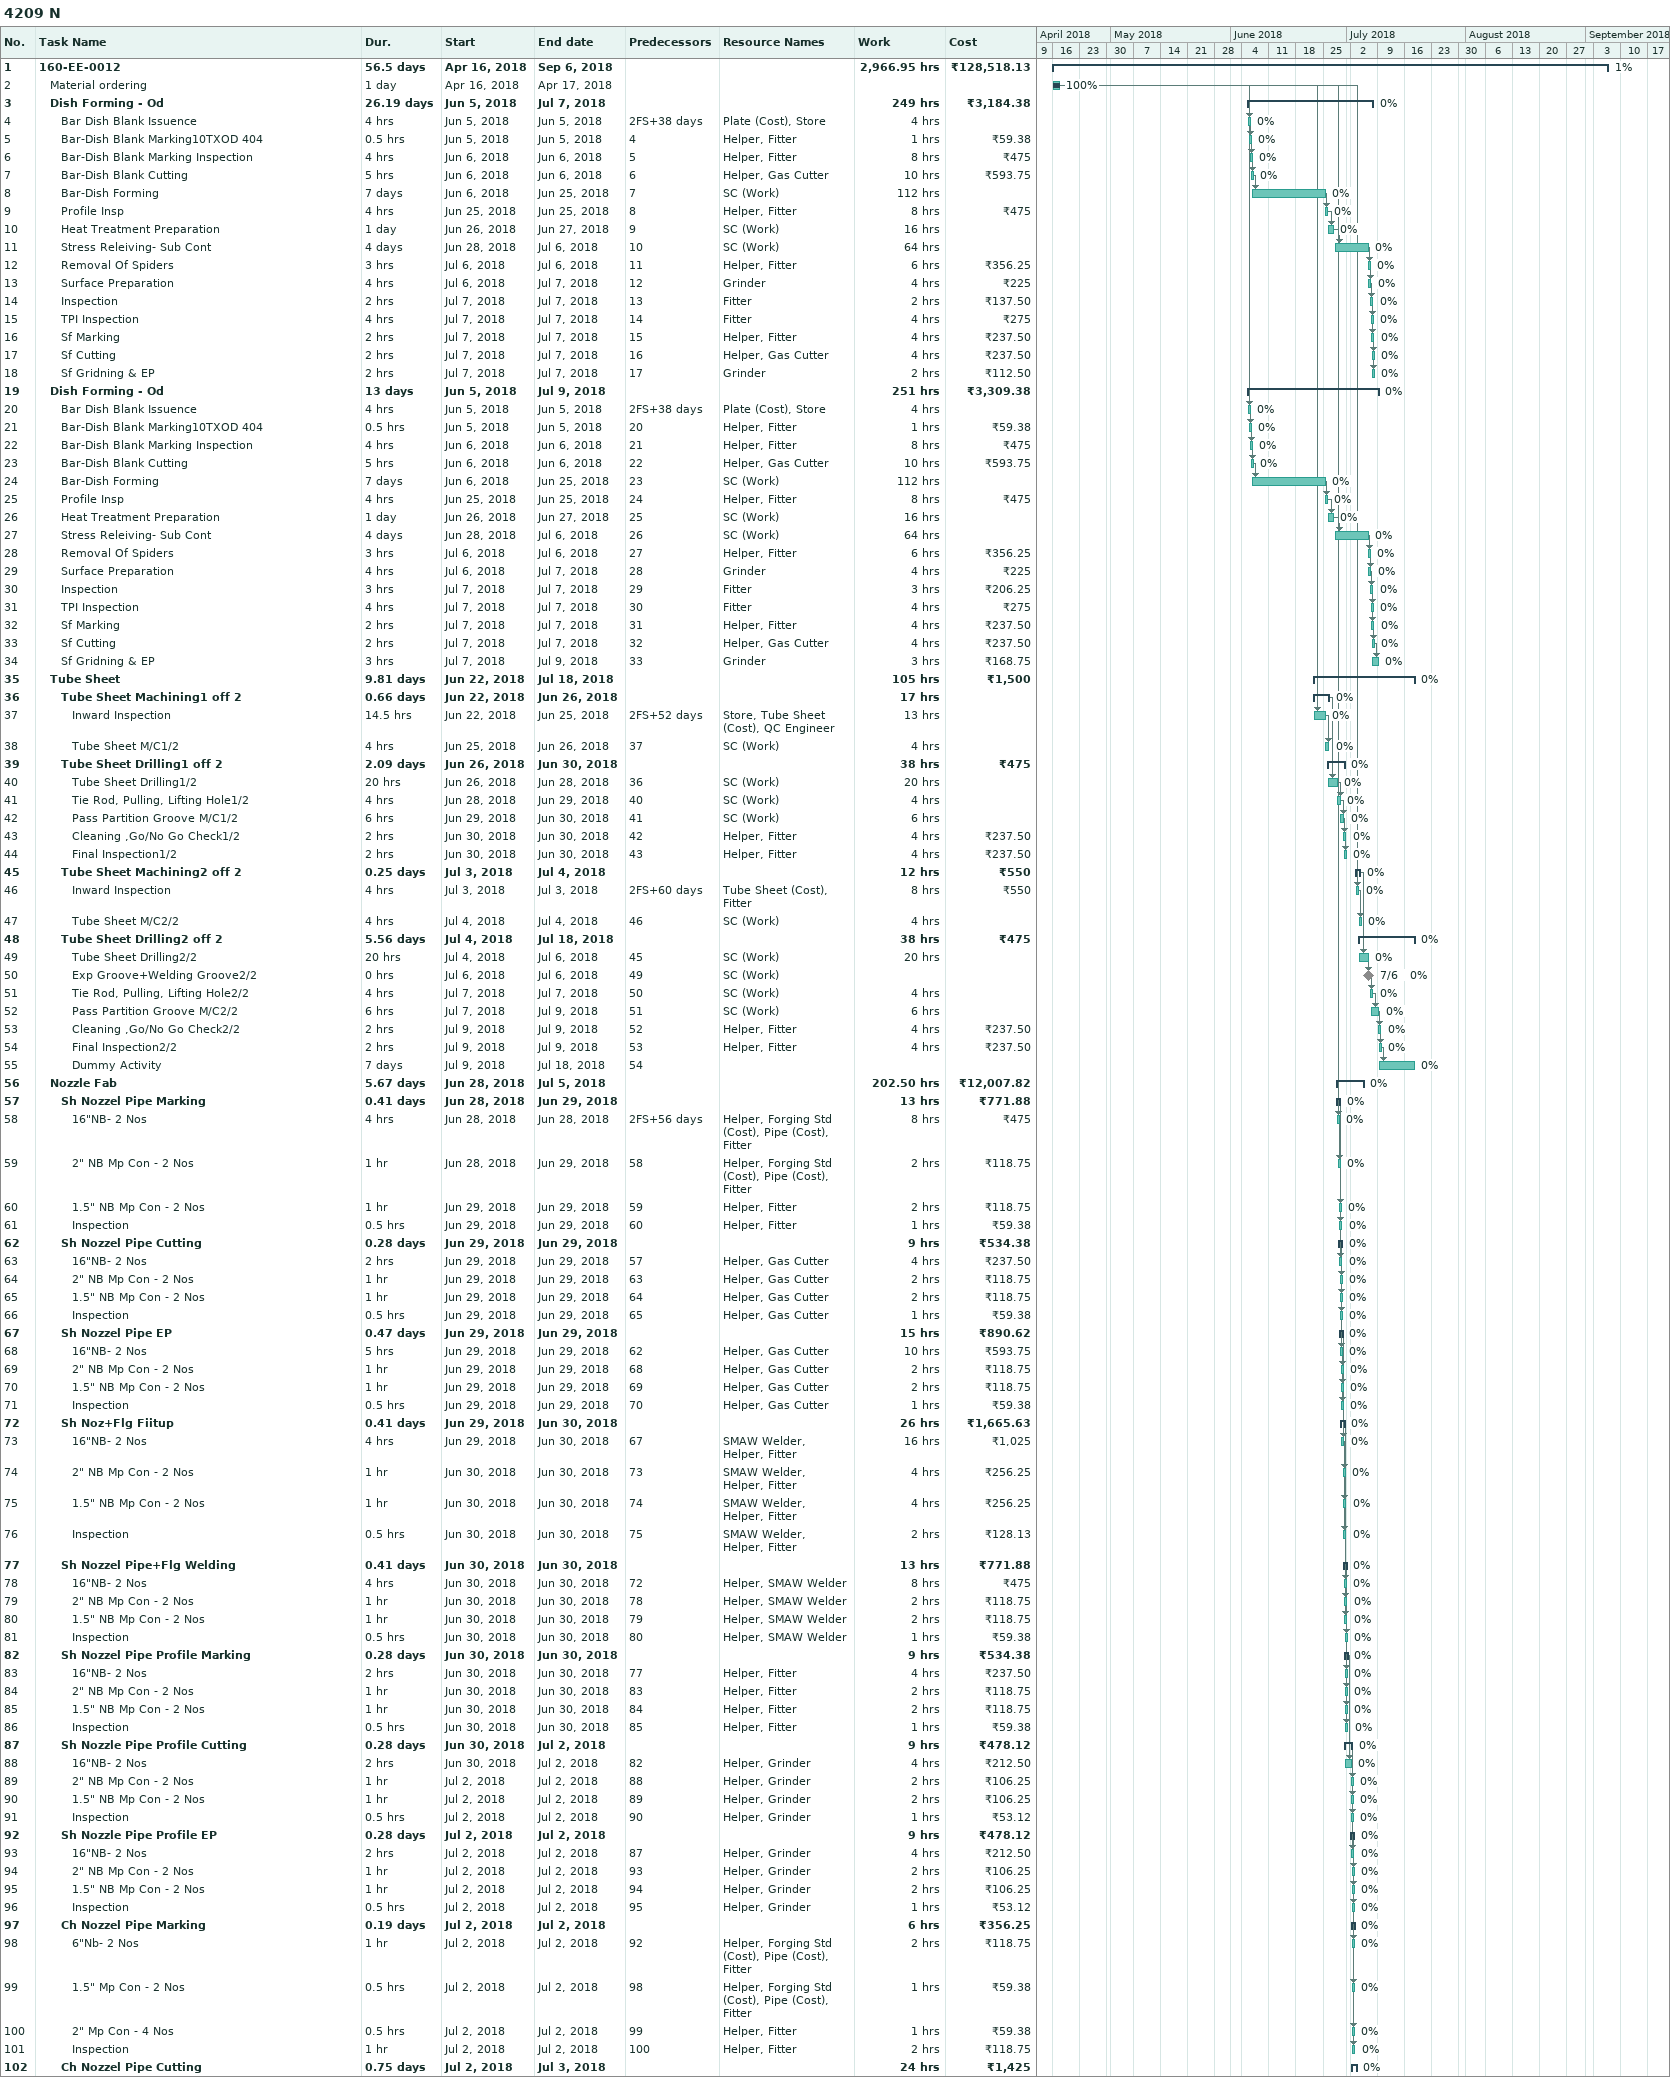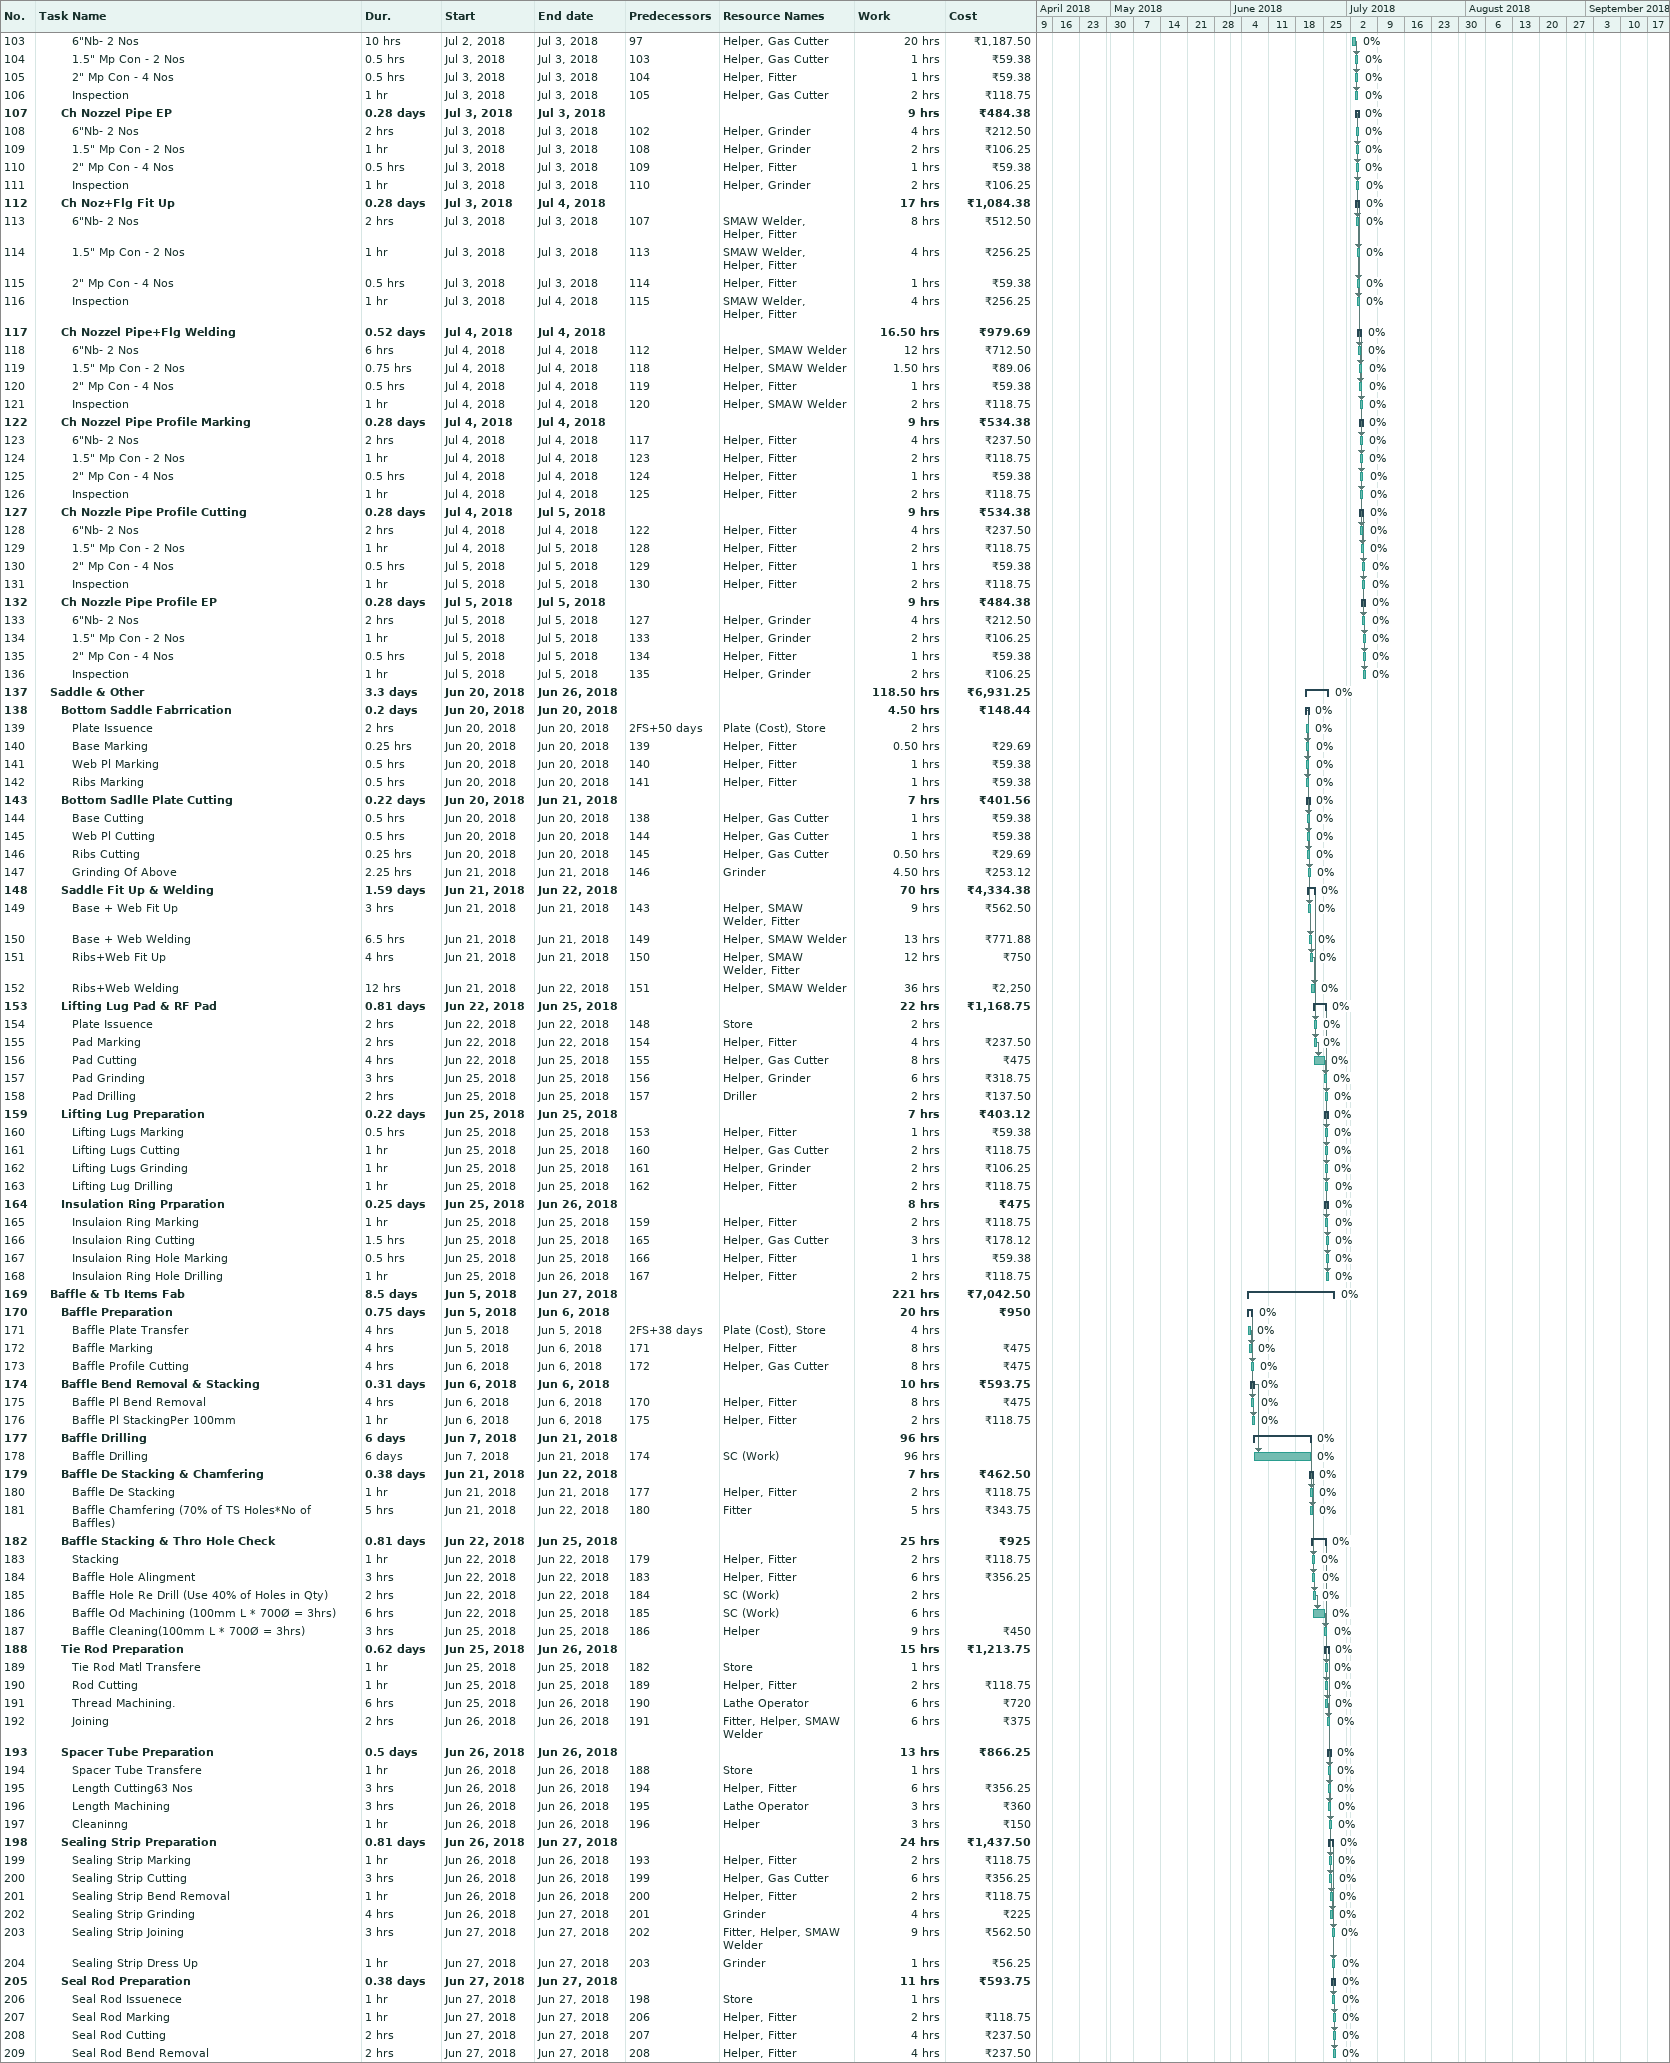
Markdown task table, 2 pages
4209 N

| ID | Level | Task | Duration | Start | Finish | Predecessors | Resources | % complete | Work (h) | Cost (₹) |
|---|---|---|---|---|---|---|---|---|---|---|
| 1 | 1 | **160-EE-0012** | 56.5d | 2018-04-16 | 2018-09-06 |  |  | 1 | 2966.95 | 128518.13 |
| 2 | 2 | Material ordering | 1d | 2018-04-16 | 2018-04-17 |  |  | 100 |  |  |
| 3 | 2 | **Dish Forming - Od** | 26.19d | 2018-06-05 | 2018-07-07 |  |  | 0 | 249 | 3184.38 |
| 4 | 3 | Bar Dish Blank Issuence | 4h | 2018-06-05 | 2018-06-05 | 2FS+38d | Plate (Cost), Store | 0 | 4 |  |
| 5 | 3 | Bar-Dish Blank Marking10TXOD 404 | 0.5h | 2018-06-05 | 2018-06-05 | 4 | Helper, Fitter | 0 | 1 | 59.38 |
| 6 | 3 | Bar-Dish Blank Marking Inspection | 4h | 2018-06-06 | 2018-06-06 | 5 | Helper, Fitter | 0 | 8 | 475 |
| 7 | 3 | Bar-Dish Blank Cutting | 5h | 2018-06-06 | 2018-06-06 | 6 | Helper, Gas Cutter | 0 | 10 | 593.75 |
| 8 | 3 | Bar-Dish Forming | 7d | 2018-06-06 | 2018-06-25 | 7 | SC (Work) | 0 | 112 |  |
| 9 | 3 | Profile Insp | 4h | 2018-06-25 | 2018-06-25 | 8 | Helper, Fitter | 0 | 8 | 475 |
| 10 | 3 | Heat Treatment Preparation | 1d | 2018-06-26 | 2018-06-27 | 9 | SC (Work) | 0 | 16 |  |
| 11 | 3 | Stress Releiving- Sub Cont | 4d | 2018-06-28 | 2018-07-06 | 10 | SC (Work) | 0 | 64 |  |
| 12 | 3 | Removal Of Spiders | 3h | 2018-07-06 | 2018-07-06 | 11 | Helper, Fitter | 0 | 6 | 356.25 |
| 13 | 3 | Surface Preparation | 4h | 2018-07-06 | 2018-07-07 | 12 | Grinder | 0 | 4 | 225 |
| 14 | 3 | Inspection | 2h | 2018-07-07 | 2018-07-07 | 13 | Fitter | 0 | 2 | 137.50 |
| 15 | 3 | TPI Inspection | 4h | 2018-07-07 | 2018-07-07 | 14 | Fitter | 0 | 4 | 275 |
| 16 | 3 | Sf Marking | 2h | 2018-07-07 | 2018-07-07 | 15 | Helper, Fitter | 0 | 4 | 237.50 |
| 17 | 3 | Sf Cutting | 2h | 2018-07-07 | 2018-07-07 | 16 | Helper, Gas Cutter | 0 | 4 | 237.50 |
| 18 | 3 | Sf Gridning & EP | 2h | 2018-07-07 | 2018-07-07 | 17 | Grinder | 0 | 2 | 112.50 |
| 19 | 2 | **Dish Forming - Od** | 13d | 2018-06-05 | 2018-07-09 |  |  | 0 | 251 | 3309.38 |
| 20 | 3 | Bar Dish Blank Issuence | 4h | 2018-06-05 | 2018-06-05 | 2FS+38d | Plate (Cost), Store | 0 | 4 |  |
| 21 | 3 | Bar-Dish Blank Marking10TXOD 404 | 0.5h | 2018-06-05 | 2018-06-05 | 20 | Helper, Fitter | 0 | 1 | 59.38 |
| 22 | 3 | Bar-Dish Blank Marking Inspection | 4h | 2018-06-06 | 2018-06-06 | 21 | Helper, Fitter | 0 | 8 | 475 |
| 23 | 3 | Bar-Dish Blank Cutting | 5h | 2018-06-06 | 2018-06-06 | 22 | Helper, Gas Cutter | 0 | 10 | 593.75 |
| 24 | 3 | Bar-Dish Forming | 7d | 2018-06-06 | 2018-06-25 | 23 | SC (Work) | 0 | 112 |  |
| 25 | 3 | Profile Insp | 4h | 2018-06-25 | 2018-06-25 | 24 | Helper, Fitter | 0 | 8 | 475 |
| 26 | 3 | Heat Treatment Preparation | 1d | 2018-06-26 | 2018-06-27 | 25 | SC (Work) | 0 | 16 |  |
| 27 | 3 | Stress Releiving- Sub Cont | 4d | 2018-06-28 | 2018-07-06 | 26 | SC (Work) | 0 | 64 |  |
| 28 | 3 | Removal Of Spiders | 3h | 2018-07-06 | 2018-07-06 | 27 | Helper, Fitter | 0 | 6 | 356.25 |
| 29 | 3 | Surface Preparation | 4h | 2018-07-06 | 2018-07-07 | 28 | Grinder | 0 | 4 | 225 |
| 30 | 3 | Inspection | 3h | 2018-07-07 | 2018-07-07 | 29 | Fitter | 0 | 3 | 206.25 |
| 31 | 3 | TPI Inspection | 4h | 2018-07-07 | 2018-07-07 | 30 | Fitter | 0 | 4 | 275 |
| 32 | 3 | Sf Marking | 2h | 2018-07-07 | 2018-07-07 | 31 | Helper, Fitter | 0 | 4 | 237.50 |
| 33 | 3 | Sf Cutting | 2h | 2018-07-07 | 2018-07-07 | 32 | Helper, Gas Cutter | 0 | 4 | 237.50 |
| 34 | 3 | Sf Gridning & EP | 3h | 2018-07-07 | 2018-07-09 | 33 | Grinder | 0 | 3 | 168.75 |
| 35 | 2 | **Tube Sheet** | 9.81d | 2018-06-22 | 2018-07-18 |  |  | 0 | 105 | 1500 |
| 36 | 3 | **Tube Sheet Machining1 off 2** | 0.66d | 2018-06-22 | 2018-06-26 |  |  | 0 | 17 |  |
| 37 | 4 | Inward Inspection | 14.5h | 2018-06-22 | 2018-06-25 | 2FS+52d | Store, Tube Sheet (Cost), QC Engineer | 0 | 13 |  |
| 38 | 4 | Tube Sheet M/C1/2 | 4h | 2018-06-25 | 2018-06-26 | 37 | SC (Work) | 0 | 4 |  |
| 39 | 3 | **Tube Sheet Drilling1 off 2** | 2.09d | 2018-06-26 | 2018-06-30 |  |  | 0 | 38 | 475 |
| 40 | 4 | Tube Sheet Drilling1/2 | 20h | 2018-06-26 | 2018-06-28 | 36 | SC (Work) | 0 | 20 |  |
| 41 | 4 | Tie Rod, Pulling, Lifting Hole1/2 | 4h | 2018-06-28 | 2018-06-29 | 40 | SC (Work) | 0 | 4 |  |
| 42 | 4 | Pass Partition Groove M/C1/2 | 6h | 2018-06-29 | 2018-06-30 | 41 | SC (Work) | 0 | 6 |  |
| 43 | 4 | Cleaning ,Go/No Go Check1/2 | 2h | 2018-06-30 | 2018-06-30 | 42 | Helper, Fitter | 0 | 4 | 237.50 |
| 44 | 4 | Final Inspection1/2 | 2h | 2018-06-30 | 2018-06-30 | 43 | Helper, Fitter | 0 | 4 | 237.50 |
| 45 | 3 | **Tube Sheet Machining2 off 2** | 0.25d | 2018-07-03 | 2018-07-04 |  |  | 0 | 12 | 550 |
| 46 | 4 | Inward Inspection | 4h | 2018-07-03 | 2018-07-03 | 2FS+60d | Tube Sheet (Cost), Fitter | 0 | 8 | 550 |
| 47 | 4 | Tube Sheet M/C2/2 | 4h | 2018-07-04 | 2018-07-04 | 46 | SC (Work) | 0 | 4 |  |
| 48 | 3 | **Tube Sheet Drilling2 off 2** | 5.56d | 2018-07-04 | 2018-07-18 |  |  | 0 | 38 | 475 |
| 49 | 4 | Tube Sheet Drilling2/2 | 20h | 2018-07-04 | 2018-07-06 | 45 | SC (Work) | 0 | 20 |  |
| 50 | 4 | Exp Groove+Welding Groove2/2 | 0h | 2018-07-06 | 2018-07-06 | 49 | SC (Work) | 0 |  |  |
| 51 | 4 | Tie Rod, Pulling, Lifting Hole2/2 | 4h | 2018-07-07 | 2018-07-07 | 50 | SC (Work) | 0 | 4 |  |
| 52 | 4 | Pass Partition Groove M/C2/2 | 6h | 2018-07-07 | 2018-07-09 | 51 | SC (Work) | 0 | 6 |  |
| 53 | 4 | Cleaning ,Go/No Go Check2/2 | 2h | 2018-07-09 | 2018-07-09 | 52 | Helper, Fitter | 0 | 4 | 237.50 |
| 54 | 4 | Final Inspection2/2 | 2h | 2018-07-09 | 2018-07-09 | 53 | Helper, Fitter | 0 | 4 | 237.50 |
| 55 | 4 | Dummy Activity | 7d | 2018-07-09 | 2018-07-18 | 54 |  | 0 |  |  |
| 56 | 2 | **Nozzle Fab** | 5.67d | 2018-06-28 | 2018-07-05 |  |  | 0 | 202.50 | 12007.82 |
| 57 | 3 | **Sh Nozzel Pipe Marking** | 0.41d | 2018-06-28 | 2018-06-29 |  |  | 0 | 13 | 771.88 |
| 58 | 4 | 16"NB- 2 Nos | 4h | 2018-06-28 | 2018-06-28 | 2FS+56d | Helper, Forging Std (Cost), Pipe (Cost), Fitter | 0 | 8 | 475 |
| 59 | 4 | 2" NB Mp Con - 2 Nos | 1h | 2018-06-28 | 2018-06-29 | 58 | Helper, Forging Std (Cost), Pipe (Cost), Fitter | 0 | 2 | 118.75 |
| 60 | 4 | 1.5" NB Mp Con - 2 Nos | 1h | 2018-06-29 | 2018-06-29 | 59 | Helper, Fitter | 0 | 2 | 118.75 |
| 61 | 4 | Inspection | 0.5h | 2018-06-29 | 2018-06-29 | 60 | Helper, Fitter | 0 | 1 | 59.38 |
| 62 | 3 | **Sh Nozzel Pipe Cutting** | 0.28d | 2018-06-29 | 2018-06-29 |  |  | 0 | 9 | 534.38 |
| 63 | 4 | 16"NB- 2 Nos | 2h | 2018-06-29 | 2018-06-29 | 57 | Helper, Gas Cutter | 0 | 4 | 237.50 |
| 64 | 4 | 2" NB Mp Con - 2 Nos | 1h | 2018-06-29 | 2018-06-29 | 63 | Helper, Gas Cutter | 0 | 2 | 118.75 |
| 65 | 4 | 1.5" NB Mp Con - 2 Nos | 1h | 2018-06-29 | 2018-06-29 | 64 | Helper, Gas Cutter | 0 | 2 | 118.75 |
| 66 | 4 | Inspection | 0.5h | 2018-06-29 | 2018-06-29 | 65 | Helper, Gas Cutter | 0 | 1 | 59.38 |
| 67 | 3 | **Sh Nozzel Pipe EP** | 0.47d | 2018-06-29 | 2018-06-29 |  |  | 0 | 15 | 890.62 |
| 68 | 4 | 16"NB- 2 Nos | 5h | 2018-06-29 | 2018-06-29 | 62 | Helper, Gas Cutter | 0 | 10 | 593.75 |
| 69 | 4 | 2" NB Mp Con - 2 Nos | 1h | 2018-06-29 | 2018-06-29 | 68 | Helper, Gas Cutter | 0 | 2 | 118.75 |
| 70 | 4 | 1.5" NB Mp Con - 2 Nos | 1h | 2018-06-29 | 2018-06-29 | 69 | Helper, Gas Cutter | 0 | 2 | 118.75 |
| 71 | 4 | Inspection | 0.5h | 2018-06-29 | 2018-06-29 | 70 | Helper, Gas Cutter | 0 | 1 | 59.38 |
| 72 | 3 | **Sh Noz+Flg Fiitup** | 0.41d | 2018-06-29 | 2018-06-30 |  |  | 0 | 26 | 1665.63 |
| 73 | 4 | 16"NB- 2 Nos | 4h | 2018-06-29 | 2018-06-30 | 67 | SMAW Welder, Helper, Fitter | 0 | 16 | 1025 |
| 74 | 4 | 2" NB Mp Con - 2 Nos | 1h | 2018-06-30 | 2018-06-30 | 73 | SMAW Welder, Helper, Fitter | 0 | 4 | 256.25 |
| 75 | 4 | 1.5" NB Mp Con - 2 Nos | 1h | 2018-06-30 | 2018-06-30 | 74 | SMAW Welder, Helper, Fitter | 0 | 4 | 256.25 |
| 76 | 4 | Inspection | 0.5h | 2018-06-30 | 2018-06-30 | 75 | SMAW Welder, Helper, Fitter | 0 | 2 | 128.13 |
| 77 | 3 | **Sh Nozzel Pipe+Flg Welding** | 0.41d | 2018-06-30 | 2018-06-30 |  |  | 0 | 13 | 771.88 |
| 78 | 4 | 16"NB- 2 Nos | 4h | 2018-06-30 | 2018-06-30 | 72 | Helper, SMAW Welder | 0 | 8 | 475 |
| 79 | 4 | 2" NB Mp Con - 2 Nos | 1h | 2018-06-30 | 2018-06-30 | 78 | Helper, SMAW Welder | 0 | 2 | 118.75 |
| 80 | 4 | 1.5" NB Mp Con - 2 Nos | 1h | 2018-06-30 | 2018-06-30 | 79 | Helper, SMAW Welder | 0 | 2 | 118.75 |
| 81 | 4 | Inspection | 0.5h | 2018-06-30 | 2018-06-30 | 80 | Helper, SMAW Welder | 0 | 1 | 59.38 |
| 82 | 3 | **Sh Nozzel Pipe Profile Marking** | 0.28d | 2018-06-30 | 2018-06-30 |  |  | 0 | 9 | 534.38 |
| 83 | 4 | 16"NB- 2 Nos | 2h | 2018-06-30 | 2018-06-30 | 77 | Helper, Fitter | 0 | 4 | 237.50 |
| 84 | 4 | 2" NB Mp Con - 2 Nos | 1h | 2018-06-30 | 2018-06-30 | 83 | Helper, Fitter | 0 | 2 | 118.75 |
| 85 | 4 | 1.5" NB Mp Con - 2 Nos | 1h | 2018-06-30 | 2018-06-30 | 84 | Helper, Fitter | 0 | 2 | 118.75 |
| 86 | 4 | Inspection | 0.5h | 2018-06-30 | 2018-06-30 | 85 | Helper, Fitter | 0 | 1 | 59.38 |
| 87 | 3 | **Sh Nozzle Pipe Profile Cutting** | 0.28d | 2018-06-30 | 2018-07-02 |  |  | 0 | 9 | 478.12 |
| 88 | 4 | 16"NB- 2 Nos | 2h | 2018-06-30 | 2018-07-02 | 82 | Helper, Grinder | 0 | 4 | 212.50 |
| 89 | 4 | 2" NB Mp Con - 2 Nos | 1h | 2018-07-02 | 2018-07-02 | 88 | Helper, Grinder | 0 | 2 | 106.25 |
| 90 | 4 | 1.5" NB Mp Con - 2 Nos | 1h | 2018-07-02 | 2018-07-02 | 89 | Helper, Grinder | 0 | 2 | 106.25 |
| 91 | 4 | Inspection | 0.5h | 2018-07-02 | 2018-07-02 | 90 | Helper, Grinder | 0 | 1 | 53.12 |
| 92 | 3 | **Sh Nozzle Pipe Profile EP** | 0.28d | 2018-07-02 | 2018-07-02 |  |  | 0 | 9 | 478.12 |
| 93 | 4 | 16"NB- 2 Nos | 2h | 2018-07-02 | 2018-07-02 | 87 | Helper, Grinder | 0 | 4 | 212.50 |
| 94 | 4 | 2" NB Mp Con - 2 Nos | 1h | 2018-07-02 | 2018-07-02 | 93 | Helper, Grinder | 0 | 2 | 106.25 |
| 95 | 4 | 1.5" NB Mp Con - 2 Nos | 1h | 2018-07-02 | 2018-07-02 | 94 | Helper, Grinder | 0 | 2 | 106.25 |
| 96 | 4 | Inspection | 0.5h | 2018-07-02 | 2018-07-02 | 95 | Helper, Grinder | 0 | 1 | 53.12 |
| 97 | 3 | **Ch Nozzel Pipe Marking** | 0.19d | 2018-07-02 | 2018-07-02 |  |  | 0 | 6 | 356.25 |
| 98 | 4 | 6"Nb- 2 Nos | 1h | 2018-07-02 | 2018-07-02 | 92 | Helper, Forging Std (Cost), Pipe (Cost), Fitter | 0 | 2 | 118.75 |
| 99 | 4 | 1.5" Mp Con - 2 Nos | 0.5h | 2018-07-02 | 2018-07-02 | 98 | Helper, Forging Std (Cost), Pipe (Cost), Fitter | 0 | 1 | 59.38 |
| 100 | 4 | 2" Mp Con - 4 Nos | 0.5h | 2018-07-02 | 2018-07-02 | 99 | Helper, Fitter | 0 | 1 | 59.38 |
| 101 | 4 | Inspection | 1h | 2018-07-02 | 2018-07-02 | 100 | Helper, Fitter | 0 | 2 | 118.75 |
| 102 | 3 | **Ch Nozzel Pipe Cutting** | 0.75d | 2018-07-02 | 2018-07-03 |  |  | 0 | 24 | 1425 |
| 103 | 4 | 6"Nb- 2 Nos | 10h | 2018-07-02 | 2018-07-03 | 97 | Helper, Gas Cutter | 0 | 20 | 1187.50 |
| 104 | 4 | 1.5" Mp Con - 2 Nos | 0.5h | 2018-07-03 | 2018-07-03 | 103 | Helper, Gas Cutter | 0 | 1 | 59.38 |
| 105 | 4 | 2" Mp Con - 4 Nos | 0.5h | 2018-07-03 | 2018-07-03 | 104 | Helper, Fitter | 0 | 1 | 59.38 |
| 106 | 4 | Inspection | 1h | 2018-07-03 | 2018-07-03 | 105 | Helper, Gas Cutter | 0 | 2 | 118.75 |
| 107 | 3 | **Ch Nozzel Pipe EP** | 0.28d | 2018-07-03 | 2018-07-03 |  |  | 0 | 9 | 484.38 |
| 108 | 4 | 6"Nb- 2 Nos | 2h | 2018-07-03 | 2018-07-03 | 102 | Helper, Grinder | 0 | 4 | 212.50 |
| 109 | 4 | 1.5" Mp Con - 2 Nos | 1h | 2018-07-03 | 2018-07-03 | 108 | Helper, Grinder | 0 | 2 | 106.25 |
| 110 | 4 | 2" Mp Con - 4 Nos | 0.5h | 2018-07-03 | 2018-07-03 | 109 | Helper, Fitter | 0 | 1 | 59.38 |
| 111 | 4 | Inspection | 1h | 2018-07-03 | 2018-07-03 | 110 | Helper, Grinder | 0 | 2 | 106.25 |
| 112 | 3 | **Ch Noz+Flg Fit Up** | 0.28d | 2018-07-03 | 2018-07-04 |  |  | 0 | 17 | 1084.38 |
| 113 | 4 | 6"Nb- 2 Nos | 2h | 2018-07-03 | 2018-07-03 | 107 | SMAW Welder, Helper, Fitter | 0 | 8 | 512.50 |
| 114 | 4 | 1.5" Mp Con - 2 Nos | 1h | 2018-07-03 | 2018-07-03 | 113 | SMAW Welder, Helper, Fitter | 0 | 4 | 256.25 |
| 115 | 4 | 2" Mp Con - 4 Nos | 0.5h | 2018-07-03 | 2018-07-03 | 114 | Helper, Fitter | 0 | 1 | 59.38 |
| 116 | 4 | Inspection | 1h | 2018-07-03 | 2018-07-04 | 115 | SMAW Welder, Helper, Fitter | 0 | 4 | 256.25 |
| 117 | 3 | **Ch Nozzel Pipe+Flg Welding** | 0.52d | 2018-07-04 | 2018-07-04 |  |  | 0 | 16.50 | 979.69 |
| 118 | 4 | 6"Nb- 2 Nos | 6h | 2018-07-04 | 2018-07-04 | 112 | Helper, SMAW Welder | 0 | 12 | 712.50 |
| 119 | 4 | 1.5" Mp Con - 2 Nos | 0.75h | 2018-07-04 | 2018-07-04 | 118 | Helper, SMAW Welder | 0 | 1.50 | 89.06 |
| 120 | 4 | 2" Mp Con - 4 Nos | 0.5h | 2018-07-04 | 2018-07-04 | 119 | Helper, Fitter | 0 | 1 | 59.38 |
| 121 | 4 | Inspection | 1h | 2018-07-04 | 2018-07-04 | 120 | Helper, SMAW Welder | 0 | 2 | 118.75 |
| 122 | 3 | **Ch Nozzel Pipe Profile Marking** | 0.28d | 2018-07-04 | 2018-07-04 |  |  | 0 | 9 | 534.38 |
| 123 | 4 | 6"Nb- 2 Nos | 2h | 2018-07-04 | 2018-07-04 | 117 | Helper, Fitter | 0 | 4 | 237.50 |
| 124 | 4 | 1.5" Mp Con - 2 Nos | 1h | 2018-07-04 | 2018-07-04 | 123 | Helper, Fitter | 0 | 2 | 118.75 |
| 125 | 4 | 2" Mp Con - 4 Nos | 0.5h | 2018-07-04 | 2018-07-04 | 124 | Helper, Fitter | 0 | 1 | 59.38 |
| 126 | 4 | Inspection | 1h | 2018-07-04 | 2018-07-04 | 125 | Helper, Fitter | 0 | 2 | 118.75 |
| 127 | 3 | **Ch Nozzle Pipe Profile Cutting** | 0.28d | 2018-07-04 | 2018-07-05 |  |  | 0 | 9 | 534.38 |
| 128 | 4 | 6"Nb- 2 Nos | 2h | 2018-07-04 | 2018-07-04 | 122 | Helper, Fitter | 0 | 4 | 237.50 |
| 129 | 4 | 1.5" Mp Con - 2 Nos | 1h | 2018-07-04 | 2018-07-05 | 128 | Helper, Fitter | 0 | 2 | 118.75 |
| 130 | 4 | 2" Mp Con - 4 Nos | 0.5h | 2018-07-05 | 2018-07-05 | 129 | Helper, Fitter | 0 | 1 | 59.38 |
| 131 | 4 | Inspection | 1h | 2018-07-05 | 2018-07-05 | 130 | Helper, Fitter | 0 | 2 | 118.75 |
| 132 | 3 | **Ch Nozzle Pipe Profile EP** | 0.28d | 2018-07-05 | 2018-07-05 |  |  | 0 | 9 | 484.38 |
| 133 | 4 | 6"Nb- 2 Nos | 2h | 2018-07-05 | 2018-07-05 | 127 | Helper, Grinder | 0 | 4 | 212.50 |
| 134 | 4 | 1.5" Mp Con - 2 Nos | 1h | 2018-07-05 | 2018-07-05 | 133 | Helper, Grinder | 0 | 2 | 106.25 |
| 135 | 4 | 2" Mp Con - 4 Nos | 0.5h | 2018-07-05 | 2018-07-05 | 134 | Helper, Fitter | 0 | 1 | 59.38 |
| 136 | 4 | Inspection | 1h | 2018-07-05 | 2018-07-05 | 135 | Helper, Grinder | 0 | 2 | 106.25 |
| 137 | 2 | **Saddle & Other** | 3.3d | 2018-06-20 | 2018-06-26 |  |  | 0 | 118.50 | 6931.25 |
| 138 | 3 | **Bottom Saddle Fabrrication** | 0.2d | 2018-06-20 | 2018-06-20 |  |  | 0 | 4.50 | 148.44 |
| 139 | 4 | Plate Issuence | 2h | 2018-06-20 | 2018-06-20 | 2FS+50d | Plate (Cost), Store | 0 | 2 |  |
| 140 | 4 | Base Marking | 0.25h | 2018-06-20 | 2018-06-20 | 139 | Helper, Fitter | 0 | 0.50 | 29.69 |
| 141 | 4 | Web Pl Marking | 0.5h | 2018-06-20 | 2018-06-20 | 140 | Helper, Fitter | 0 | 1 | 59.38 |
| 142 | 4 | Ribs Marking | 0.5h | 2018-06-20 | 2018-06-20 | 141 | Helper, Fitter | 0 | 1 | 59.38 |
| 143 | 3 | **Bottom Sadlle Plate Cutting** | 0.22d | 2018-06-20 | 2018-06-21 |  |  | 0 | 7 | 401.56 |
| 144 | 4 | Base Cutting | 0.5h | 2018-06-20 | 2018-06-20 | 138 | Helper, Gas Cutter | 0 | 1 | 59.38 |
| 145 | 4 | Web Pl Cutting | 0.5h | 2018-06-20 | 2018-06-20 | 144 | Helper, Gas Cutter | 0 | 1 | 59.38 |
| 146 | 4 | Ribs Cutting | 0.25h | 2018-06-20 | 2018-06-20 | 145 | Helper, Gas Cutter | 0 | 0.50 | 29.69 |
| 147 | 4 | Grinding Of Above | 2.25h | 2018-06-21 | 2018-06-21 | 146 | Grinder | 0 | 4.50 | 253.12 |
| 148 | 3 | **Saddle Fit Up & Welding** | 1.59d | 2018-06-21 | 2018-06-22 |  |  | 0 | 70 | 4334.38 |
| 149 | 4 | Base + Web Fit Up | 3h | 2018-06-21 | 2018-06-21 | 143 | Helper, SMAW Welder, Fitter | 0 | 9 | 562.50 |
| 150 | 4 | Base + Web Welding | 6.5h | 2018-06-21 | 2018-06-21 | 149 | Helper, SMAW Welder | 0 | 13 | 771.88 |
| 151 | 4 | Ribs+Web Fit Up | 4h | 2018-06-21 | 2018-06-21 | 150 | Helper, SMAW Welder, Fitter | 0 | 12 | 750 |
| 152 | 4 | Ribs+Web Welding | 12h | 2018-06-21 | 2018-06-22 | 151 | Helper, SMAW Welder | 0 | 36 | 2250 |
| 153 | 3 | **Lifting Lug Pad & RF Pad** | 0.81d | 2018-06-22 | 2018-06-25 |  |  | 0 | 22 | 1168.75 |
| 154 | 4 | Plate Issuence | 2h | 2018-06-22 | 2018-06-22 | 148 | Store | 0 | 2 |  |
| 155 | 4 | Pad Marking | 2h | 2018-06-22 | 2018-06-22 | 154 | Helper, Fitter | 0 | 4 | 237.50 |
| 156 | 4 | Pad Cutting | 4h | 2018-06-22 | 2018-06-25 | 155 | Helper, Gas Cutter | 0 | 8 | 475 |
| 157 | 4 | Pad Grinding | 3h | 2018-06-25 | 2018-06-25 | 156 | Helper, Grinder | 0 | 6 | 318.75 |
| 158 | 4 | Pad Drilling | 2h | 2018-06-25 | 2018-06-25 | 157 | Driller | 0 | 2 | 137.50 |
| 159 | 3 | **Lifting Lug Preparation** | 0.22d | 2018-06-25 | 2018-06-25 |  |  | 0 | 7 | 403.12 |
| 160 | 4 | Lifting Lugs Marking | 0.5h | 2018-06-25 | 2018-06-25 | 153 | Helper, Fitter | 0 | 1 | 59.38 |
| 161 | 4 | Lifting Lugs Cutting | 1h | 2018-06-25 | 2018-06-25 | 160 | Helper, Gas Cutter | 0 | 2 | 118.75 |
| 162 | 4 | Lifting Lugs Grinding | 1h | 2018-06-25 | 2018-06-25 | 161 | Helper, Grinder | 0 | 2 | 106.25 |
| 163 | 4 | Lifting Lug Drilling | 1h | 2018-06-25 | 2018-06-25 | 162 | Helper, Fitter | 0 | 2 | 118.75 |
| 164 | 3 | **Insulation Ring Prparation** | 0.25d | 2018-06-25 | 2018-06-26 |  |  | 0 | 8 | 475 |
| 165 | 4 | Insulaion Ring Marking | 1h | 2018-06-25 | 2018-06-25 | 159 | Helper, Fitter | 0 | 2 | 118.75 |
| 166 | 4 | Insulaion Ring Cutting | 1.5h | 2018-06-25 | 2018-06-25 | 165 | Helper, Gas Cutter | 0 | 3 | 178.12 |
| 167 | 4 | Insulaion Ring Hole Marking | 0.5h | 2018-06-25 | 2018-06-25 | 166 | Helper, Fitter | 0 | 1 | 59.38 |
| 168 | 4 | Insulaion Ring Hole Drilling | 1h | 2018-06-25 | 2018-06-26 | 167 | Helper, Fitter | 0 | 2 | 118.75 |
| 169 | 2 | **Baffle & Tb Items Fab** | 8.5d | 2018-06-05 | 2018-06-27 |  |  | 0 | 221 | 7042.50 |
| 170 | 3 | **Baffle Preparation** | 0.75d | 2018-06-05 | 2018-06-06 |  |  | 0 | 20 | 950 |
| 171 | 4 | Baffle Plate Transfer | 4h | 2018-06-05 | 2018-06-05 | 2FS+38d | Plate (Cost), Store | 0 | 4 |  |
| 172 | 4 | Baffle Marking | 4h | 2018-06-05 | 2018-06-06 | 171 | Helper, Fitter | 0 | 8 | 475 |
| 173 | 4 | Baffle Profile Cutting | 4h | 2018-06-06 | 2018-06-06 | 172 | Helper, Gas Cutter | 0 | 8 | 475 |
| 174 | 3 | **Baffle Bend Removal & Stacking** | 0.31d | 2018-06-06 | 2018-06-06 |  |  | 0 | 10 | 593.75 |
| 175 | 4 | Baffle Pl Bend Removal | 4h | 2018-06-06 | 2018-06-06 | 170 | Helper, Fitter | 0 | 8 | 475 |
| 176 | 4 | Baffle Pl StackingPer 100mm | 1h | 2018-06-06 | 2018-06-06 | 175 | Helper, Fitter | 0 | 2 | 118.75 |
| 177 | 3 | **Baffle Drilling** | 6d | 2018-06-07 | 2018-06-21 |  |  | 0 | 96 |  |
| 178 | 4 | Baffle Drilling | 6d | 2018-06-07 | 2018-06-21 | 174 | SC (Work) | 0 | 96 |  |
| 179 | 3 | **Baffle De Stacking & Chamfering** | 0.38d | 2018-06-21 | 2018-06-22 |  |  | 0 | 7 | 462.50 |
| 180 | 4 | Baffle De Stacking | 1h | 2018-06-21 | 2018-06-21 | 177 | Helper, Fitter | 0 | 2 | 118.75 |
| 181 | 4 | Baffle Chamfering (70% of TS Holes*No of Baffles) | 5h | 2018-06-21 | 2018-06-22 | 180 | Fitter | 0 | 5 | 343.75 |
| 182 | 3 | **Baffle Stacking & Thro Hole Check** | 0.81d | 2018-06-22 | 2018-06-25 |  |  | 0 | 25 | 925 |
| 183 | 4 | Stacking | 1h | 2018-06-22 | 2018-06-22 | 179 | Helper, Fitter | 0 | 2 | 118.75 |
| 184 | 4 | Baffle Hole Alingment | 3h | 2018-06-22 | 2018-06-22 | 183 | Helper, Fitter | 0 | 6 | 356.25 |
| 185 | 4 | Baffle Hole Re Drill (Use 40% of Holes in Qty) | 2h | 2018-06-22 | 2018-06-22 | 184 | SC (Work) | 0 | 2 |  |
| 186 | 4 | Baffle Od Machining (100mm L * 700Ø = 3hrs) | 6h | 2018-06-22 | 2018-06-25 | 185 | SC (Work) | 0 | 6 |  |
| 187 | 4 | Baffle Cleaning(100mm L * 700Ø = 3hrs) | 3h | 2018-06-25 | 2018-06-25 | 186 | Helper | 0 | 9 | 450 |
| 188 | 3 | **Tie Rod Preparation** | 0.62d | 2018-06-25 | 2018-06-26 |  |  | 0 | 15 | 1213.75 |
| 189 | 4 | Tie Rod Matl Transfere | 1h | 2018-06-25 | 2018-06-25 | 182 | Store | 0 | 1 |  |
| 190 | 4 | Rod Cutting | 1h | 2018-06-25 | 2018-06-25 | 189 | Helper, Fitter | 0 | 2 | 118.75 |
| 191 | 4 | Thread Machining. | 6h | 2018-06-25 | 2018-06-26 | 190 | Lathe Operator | 0 | 6 | 720 |
| 192 | 4 | Joining | 2h | 2018-06-26 | 2018-06-26 | 191 | Fitter, Helper, SMAW Welder | 0 | 6 | 375 |
| 193 | 3 | **Spacer Tube Preparation** | 0.5d | 2018-06-26 | 2018-06-26 |  |  | 0 | 13 | 866.25 |
| 194 | 4 | Spacer Tube Transfere | 1h | 2018-06-26 | 2018-06-26 | 188 | Store | 0 | 1 |  |
| 195 | 4 | Length Cutting63 Nos | 3h | 2018-06-26 | 2018-06-26 | 194 | Helper, Fitter | 0 | 6 | 356.25 |
| 196 | 4 | Length Machining | 3h | 2018-06-26 | 2018-06-26 | 195 | Lathe Operator | 0 | 3 | 360 |
| 197 | 4 | Cleaninng | 1h | 2018-06-26 | 2018-06-26 | 196 | Helper | 0 | 3 | 150 |
| 198 | 3 | **Sealing Strip Preparation** | 0.81d | 2018-06-26 | 2018-06-27 |  |  | 0 | 24 | 1437.50 |
| 199 | 4 | Sealing Strip Marking | 1h | 2018-06-26 | 2018-06-26 | 193 | Helper, Fitter | 0 | 2 | 118.75 |
| 200 | 4 | Sealing Strip Cutting | 3h | 2018-06-26 | 2018-06-26 | 199 | Helper, Gas Cutter | 0 | 6 | 356.25 |
| 201 | 4 | Sealing Strip Bend Removal | 1h | 2018-06-26 | 2018-06-26 | 200 | Helper, Fitter | 0 | 2 | 118.75 |
| 202 | 4 | Sealing Strip Grinding | 4h | 2018-06-26 | 2018-06-27 | 201 | Grinder | 0 | 4 | 225 |
| 203 | 4 | Sealing Strip Joining | 3h | 2018-06-27 | 2018-06-27 | 202 | Fitter, Helper, SMAW Welder | 0 | 9 | 562.50 |
| 204 | 4 | Sealing Strip Dress Up | 1h | 2018-06-27 | 2018-06-27 | 203 | Grinder | 0 | 1 | 56.25 |
| 205 | 3 | **Seal Rod Preparation** | 0.38d | 2018-06-27 | 2018-06-27 |  |  | 0 | 11 | 593.75 |
| 206 | 4 | Seal Rod Issuenece | 1h | 2018-06-27 | 2018-06-27 | 198 | Store | 0 | 1 |  |
| 207 | 4 | Seal Rod Marking | 1h | 2018-06-27 | 2018-06-27 | 206 | Helper, Fitter | 0 | 2 | 118.75 |
| 208 | 4 | Seal Rod Cutting | 2h | 2018-06-27 | 2018-06-27 | 207 | Helper, Fitter | 0 | 4 | 237.50 |
| 209 | 4 | Seal Rod Bend Removal | 2h | 2018-06-27 | 2018-06-27 | 208 | Helper, Fitter | 0 | 4 | 237.50 |
